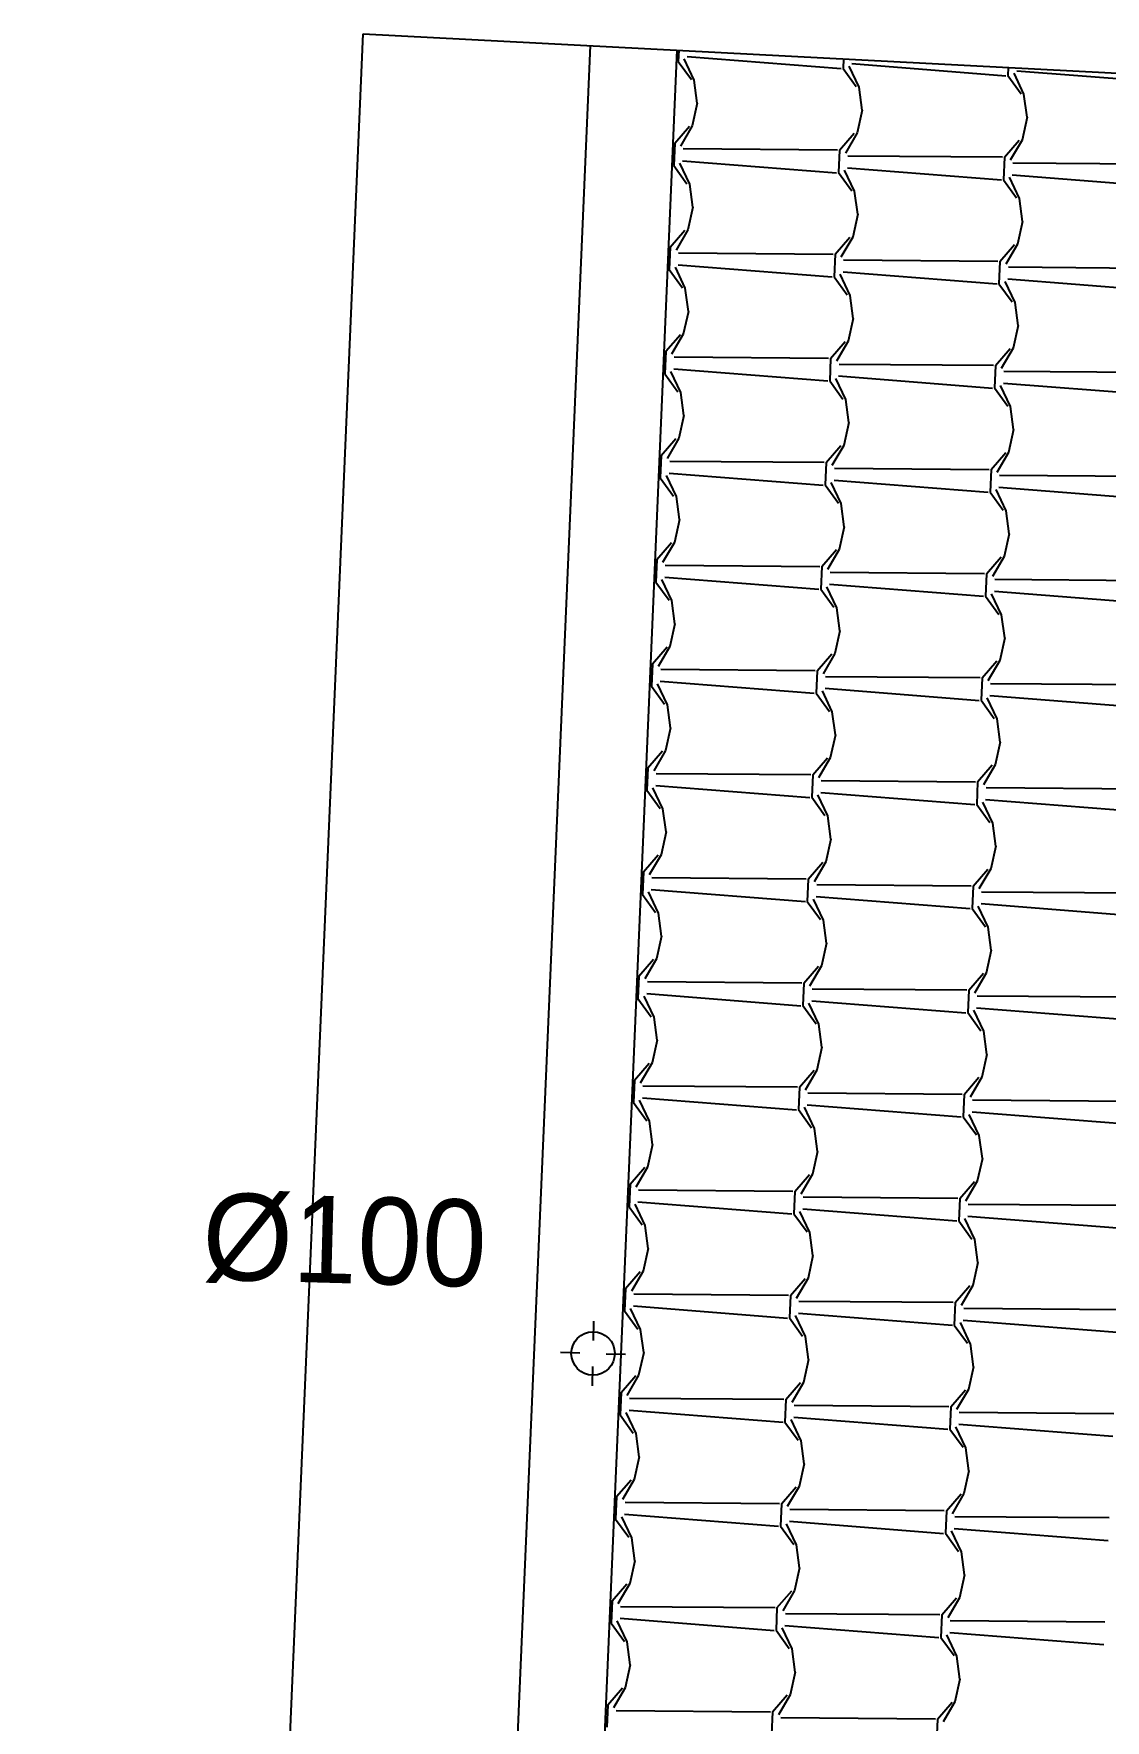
# Model space of a CAD drawing. Extents: x 1037 to 14540, y 1034 to 18285.
# Drawn here: x 6013.7 to 6260.4, y 3676.3 to 4064.7 of the extents above; entities that cross this region are included whole.
import ezdxf

# ---------------------------------------------------------------- set-up
doc = ezdxf.new("R2010")
doc.units = 0
doc.header["$LTSCALE"] = 100
doc.header["$MEASUREMENT"] = 0
doc.layers.get('0').update_dxf_attribs({"color": 240, "linetype": 'CONTINUOUS'})
for name, color, linetype in [('proiezioni', 252, 'CONTINUOUS'), ('retini copertura', 32, 'CONTINUOUS'), ('testi di progetto', 7, 'CONTINUOUS')]:
    doc.layers.add(name, color=color, linetype=linetype)
doc.styles.add('GREEKS', font='greeks')

# ---------------------------------------------------------------- blocks, each defined once
blk = doc.blocks.new('*X1855')
at = {"color": 0}
for p, q in [((8.2278, 40.5958), (8.2267, 40.57)), ((8.2267, 40.57), (8.257, 40.5282)), ((8.2636, 40.5271), (8.2407, 40.5756)), ((8.2471, 40.5812), (8.6018, 40.5535)), ((8.6073, 40.576), (8.6063, 40.5538)), ((8.6063, 40.5538), (8.6367, 40.5119)), ((8.6433, 40.5108), (8.6203, 40.5593)), ((8.6268, 40.5649), (8.9814, 40.5372)), ((8.9868, 40.5562), (8.986, 40.5375)), ((9.0064, 40.5486), (9.3611, 40.5209)), ((8.2706, 40.4739), (8.2636, 40.5271)), ((8.6503, 40.4576), (8.6433, 40.5108)), ((8.986, 40.5375), (9.0163, 40.4956)), ((9.0229, 40.4945), (9, 40.543)), ((8.2706, 40.4739), (8.2591, 40.4216)), ((9.03, 40.4413), (9.0229, 40.4945)), ((8.6503, 40.4576), (8.6388, 40.4053)), ((9.03, 40.4413), (9.0184, 40.389)), ((8.2186, 40.3819), (8.2524, 40.4211)), ((8.2591, 40.4216), (8.2321, 40.3752)), ((8.5983, 40.3656), (8.6321, 40.4048)), ((8.6387, 40.4053), (8.6117, 40.3589)), ((8.2186, 40.3819), (8.2164, 40.3303)), ((8.238, 40.3691), (8.5937, 40.3663)), ((8.5983, 40.3656), (8.5961, 40.314)), ((8.9779, 40.3494), (9.0117, 40.3885)), ((9.0184, 40.389), (8.9914, 40.3426)), ((8.2164, 40.3303), (8.2467, 40.2884)), ((8.2533, 40.2873), (8.2304, 40.3358)), ((8.2368, 40.3414), (8.5915, 40.3137)), ((8.633, 40.271), (8.61, 40.3195)), ((8.6165, 40.3251), (8.9711, 40.2974)), ((8.6177, 40.3528), (8.9734, 40.35)), ((8.9779, 40.3494), (8.9757, 40.2977)), ((8.9973, 40.3365), (9.353, 40.3337)), ((8.2604, 40.2341), (8.2533, 40.2873)), ((8.5961, 40.314), (8.6264, 40.2721)), ((8.9757, 40.2977), (9.006, 40.2558)), ((9.0126, 40.2547), (8.9897, 40.3032)), ((8.9961, 40.3088), (9.3508, 40.2811)), ((8.64, 40.2179), (8.633, 40.271)), ((9.0197, 40.2016), (9.0126, 40.2547)), ((8.2604, 40.2341), (8.2488, 40.1818)), ((8.64, 40.2179), (8.6285, 40.1655)), ((9.0197, 40.2016), (9.0081, 40.1492)), ((8.2083, 40.1422), (8.2421, 40.1813)), ((8.2488, 40.1818), (8.2218, 40.1355)), ((8.588, 40.1259), (8.6218, 40.165)), ((8.6285, 40.1655), (8.6014, 40.1192)), ((8.2083, 40.1422), (8.2061, 40.0905)), ((8.2277, 40.1293), (8.5834, 40.1265)), ((8.588, 40.1259), (8.5858, 40.0742)), ((8.9676, 40.1096), (9.0014, 40.1487)), ((9.0081, 40.1492), (8.9811, 40.1029)), ((8.2061, 40.0905), (8.2364, 40.0486)), ((8.243, 40.0475), (8.2201, 40.096)), ((8.2266, 40.1017), (8.5812, 40.074)), ((8.6062, 40.0854), (8.9609, 40.0577)), ((8.6074, 40.113), (8.9631, 40.1102)), ((8.9676, 40.1096), (8.9654, 40.0579)), ((8.987, 40.0967), (9.3427, 40.0939)), ((8.2501, 39.9944), (8.243, 40.0475)), ((8.5858, 40.0742), (8.6161, 40.0323)), ((8.6227, 40.0313), (8.5997, 40.0797)), ((8.9654, 40.0579), (8.9958, 40.016)), ((9.0023, 40.015), (8.9794, 40.0634)), ((8.9859, 40.0691), (9.3405, 40.0414)), ((8.6297, 39.9781), (8.6227, 40.0313)), ((9.0094, 39.9618), (9.0024, 40.015)), ((8.2501, 39.9944), (8.2385, 39.942)), ((8.6297, 39.9781), (8.6182, 39.9257)), ((8.198, 39.9024), (8.2319, 39.9415)), ((8.2385, 39.942), (8.2115, 39.8957)), ((9.0094, 39.9618), (8.9978, 39.9094)), ((8.198, 39.9024), (8.1958, 39.8507)), ((8.2174, 39.8895), (8.5731, 39.8867)), ((8.5777, 39.8861), (8.6115, 39.9252)), ((8.6182, 39.9257), (8.5911, 39.8794)), ((8.9573, 39.8698), (8.9912, 39.9089)), ((8.9978, 39.9094), (8.9708, 39.8631)), ((8.1958, 39.8507), (8.2262, 39.8088)), ((8.2328, 39.8078), (8.2098, 39.8562)), ((8.2163, 39.8619), (8.5709, 39.8342)), ((8.5777, 39.8861), (8.5755, 39.8344)), ((8.5971, 39.8732), (8.9528, 39.8704)), ((8.9573, 39.8698), (8.9551, 39.8181)), ((8.9767, 39.8569), (9.3324, 39.8541)), ((8.5755, 39.8344), (8.6058, 39.7925)), ((8.6124, 39.7915), (8.5894, 39.8399)), ((8.5959, 39.8456), (8.9506, 39.8179)), ((8.9551, 39.8181), (8.9855, 39.7762)), ((8.9921, 39.7752), (8.9691, 39.8236)), ((8.9756, 39.8293), (9.3302, 39.8016)), ((8.2398, 39.7546), (8.2328, 39.8078)), ((8.6194, 39.7383), (8.6124, 39.7915)), ((8.9991, 39.722), (8.9921, 39.7752)), ((8.2398, 39.7546), (8.2282, 39.7022)), ((8.6194, 39.7383), (8.6079, 39.6859)), ((8.1878, 39.6626), (8.2216, 39.7017)), ((8.2282, 39.7022), (8.2012, 39.6559)), ((8.9991, 39.722), (8.9875, 39.6696)), ((8.1878, 39.6626), (8.1855, 39.6109)), ((8.5674, 39.6463), (8.6012, 39.6854)), ((8.6079, 39.6859), (8.5808, 39.6396)), ((8.9471, 39.63), (8.9809, 39.6691)), ((8.9875, 39.6696), (8.9605, 39.6233)), ((8.2225, 39.568), (8.1995, 39.6165)), ((8.206, 39.6221), (8.5606, 39.5944)), ((8.2071, 39.6497), (8.5629, 39.6469)), ((8.5674, 39.6463), (8.5652, 39.5946)), ((8.5868, 39.6334), (8.9425, 39.6306)), ((8.9471, 39.63), (8.9448, 39.5783)), ((8.9664, 39.6171), (9.3222, 39.6144)), ((8.1855, 39.6109), (8.2159, 39.569)), ((8.5652, 39.5946), (8.5955, 39.5527)), ((8.6021, 39.5517), (8.5791, 39.6002)), ((8.5856, 39.6058), (8.9403, 39.5781)), ((8.9448, 39.5783), (8.9752, 39.5365)), ((8.9818, 39.5354), (8.9588, 39.5839)), ((8.9653, 39.5895), (9.3199, 39.5618)), ((8.2295, 39.5148), (8.2225, 39.568)), ((8.6091, 39.4985), (8.6021, 39.5517)), ((8.2295, 39.5148), (8.2179, 39.4624)), ((8.9888, 39.4822), (8.9818, 39.5354)), ((8.1775, 39.4228), (8.2113, 39.462)), ((8.2179, 39.4624), (8.1909, 39.4161)), ((8.6091, 39.4985), (8.5976, 39.4461)), ((8.9888, 39.4822), (8.9772, 39.4298)), ((8.1775, 39.4228), (8.1752, 39.3711)), ((8.5571, 39.4065), (8.5909, 39.4457)), ((8.5976, 39.4461), (8.5705, 39.3998)), ((8.9368, 39.3902), (8.9706, 39.4294)), ((8.9772, 39.4299), (8.9502, 39.3835)), ((8.1968, 39.4099), (8.5526, 39.4072)), ((8.5571, 39.4065), (8.5549, 39.3549)), ((8.5765, 39.3937), (8.9322, 39.3909)), ((8.9368, 39.3902), (8.9345, 39.3386)), ((8.1752, 39.3711), (8.2056, 39.3293)), ((8.2122, 39.3282), (8.1892, 39.3767)), ((8.1957, 39.3823), (8.5503, 39.3546)), ((8.5549, 39.3549), (8.5852, 39.313)), ((8.5918, 39.3119), (8.5689, 39.3604)), ((8.5753, 39.366), (8.93, 39.3383)), ((8.955, 39.3497), (9.3096, 39.322)), ((8.9561, 39.3774), (9.3119, 39.3746)), ((8.2192, 39.275), (8.2122, 39.3282)), ((8.5988, 39.2587), (8.5918, 39.3119)), ((8.9345, 39.3386), (8.9649, 39.2967)), ((8.9715, 39.2956), (8.9485, 39.3441)), ((8.2192, 39.275), (8.2076, 39.2227)), ((8.9785, 39.2424), (8.9715, 39.2956)), ((8.5989, 39.2587), (8.5873, 39.2064)), ((8.9785, 39.2424), (8.967, 39.1901)), ((8.1672, 39.183), (8.201, 39.2222)), ((8.2076, 39.2227), (8.1806, 39.1763)), ((8.5468, 39.1667), (8.5806, 39.2059)), ((8.5873, 39.2064), (8.5603, 39.16)), ((8.9265, 39.1505), (8.9603, 39.1896)), ((8.967, 39.1901), (8.9399, 39.1438)), ((8.1672, 39.183), (8.165, 39.1314)), ((8.1865, 39.1702), (8.5423, 39.1674)), ((8.5468, 39.1667), (8.5446, 39.1151)), ((8.5662, 39.1539), (8.9219, 39.1511)), ((8.9265, 39.1505), (8.9243, 39.0988)), ((8.165, 39.1314), (8.1953, 39.0895)), ((8.2019, 39.0884), (8.1789, 39.1369)), ((8.1854, 39.1425), (8.5401, 39.1148)), ((8.5446, 39.1151), (8.5749, 39.0732)), ((8.5815, 39.0721), (8.5586, 39.1206)), ((8.5651, 39.1263), (8.9197, 39.0986)), ((8.9458, 39.1376), (9.3016, 39.1348)), ((8.2089, 39.0353), (8.2019, 39.0884)), ((8.9243, 39.0988), (8.9546, 39.0569)), ((8.9612, 39.0558), (8.9382, 39.1043)), ((8.9447, 39.11), (9.2994, 39.0823)), ((8.2089, 39.0353), (8.1974, 38.9829)), ((8.5886, 39.019), (8.5815, 39.0721)), ((8.9682, 39.0027), (8.9612, 39.0558)), ((8.5886, 39.019), (8.577, 38.9666)), ((8.9682, 39.0027), (8.9567, 38.9503)), ((8.1569, 38.9433), (8.1907, 38.9824)), ((8.1974, 38.9829), (8.1703, 38.9366)), ((8.5365, 38.927), (8.5703, 38.9661)), ((8.577, 38.9666), (8.55, 38.9203)), ((8.1569, 38.9433), (8.1547, 38.8916)), ((8.1762, 38.9304), (8.532, 38.9276)), ((8.5365, 38.927), (8.5343, 38.8753)), ((8.9162, 38.9107), (8.95, 38.9498)), ((8.9567, 38.9503), (8.9296, 38.904)), ((8.1547, 38.8916), (8.185, 38.8497)), ((8.1916, 38.8487), (8.1686, 38.8971)), ((8.1751, 38.9028), (8.5298, 38.8751)), ((8.5712, 38.8324), (8.5483, 38.8808)), ((8.5548, 38.8865), (8.9094, 38.8588)), ((8.5559, 38.9141), (8.9116, 38.9113)), ((8.9162, 38.9107), (8.914, 38.859)), ((8.9355, 38.8978), (9.2913, 38.895)), ((8.1986, 38.7955), (8.1916, 38.8486)), ((8.5343, 38.8753), (8.5646, 38.8334)), ((8.914, 38.859), (8.9443, 38.8171)), ((8.9509, 38.8161), (8.9279, 38.8645)), ((8.9344, 38.8702), (9.2891, 38.8425)), ((8.5783, 38.7792), (8.5712, 38.8324)), ((8.9579, 38.7629), (8.9509, 38.8161)), ((8.1986, 38.7955), (8.1871, 38.7431)), ((8.5783, 38.7792), (8.5667, 38.7268)), ((8.9579, 38.7629), (8.9464, 38.7105)), ((8.1466, 38.7035), (8.1804, 38.7426)), ((8.1871, 38.7431), (8.16, 38.6968)), ((8.5262, 38.6872), (8.5601, 38.7263)), ((8.5667, 38.7268), (8.5397, 38.6805)), ((8.1466, 38.7035), (8.1444, 38.6518)), ((8.1659, 38.6906), (8.5217, 38.6878)), ((8.5262, 38.6872), (8.524, 38.6355)), ((8.9059, 38.6709), (8.9397, 38.71)), ((8.9464, 38.7105), (8.9193, 38.6642)), ((8.1444, 38.6518), (8.1747, 38.6099)), ((8.1813, 38.6089), (8.1583, 38.6573)), ((8.1648, 38.663), (8.5195, 38.6353)), ((8.5445, 38.6467), (8.8991, 38.619)), ((8.5456, 38.6743), (8.9013, 38.6715)), ((8.9059, 38.6709), (8.9037, 38.6192)), ((8.9252, 38.658), (9.281, 38.6552)), ((8.1883, 38.5557), (8.1813, 38.6089)), ((8.524, 38.6355), (8.5544, 38.5936)), ((8.561, 38.5926), (8.538, 38.641)), ((8.9037, 38.6192), (8.934, 38.5773)), ((8.9406, 38.5763), (8.9176, 38.6247)), ((8.9241, 38.6304), (9.2788, 38.6027)), ((8.568, 38.5394), (8.561, 38.5926)), ((8.9476, 38.5231), (8.9406, 38.5763)), ((8.1883, 38.5557), (8.1768, 38.5033)), ((8.568, 38.5394), (8.5564, 38.487)), ((8.1363, 38.4637), (8.1701, 38.5028)), ((8.1768, 38.5033), (8.1497, 38.457)), ((8.9476, 38.5231), (8.9361, 38.4707)), ((8.1363, 38.4637), (8.1341, 38.412)), ((8.516, 38.4474), (8.5498, 38.4865)), ((8.5564, 38.487), (8.5294, 38.4407)), ((8.8956, 38.4311), (8.9294, 38.4703)), ((8.9361, 38.4707), (8.909, 38.4244)), ((8.171, 38.3691), (8.148, 38.4176)), ((8.1546, 38.4232), (8.5092, 38.3955)), ((8.1557, 38.4508), (8.5114, 38.4481)), ((8.516, 38.4474), (8.5137, 38.3957)), ((8.5353, 38.4345), (8.891, 38.4318)), ((8.8956, 38.4311), (8.8934, 38.3794)), ((8.915, 38.4183), (9.2707, 38.4155)), ((8.1341, 38.412), (8.1644, 38.3701)), ((8.5137, 38.3957), (8.5441, 38.3538)), ((8.5507, 38.3528), (8.5277, 38.4013)), ((8.5342, 38.4069), (8.8889, 38.3792)), ((8.8934, 38.3794), (8.9237, 38.3376)), ((8.9303, 38.3365), (8.9073, 38.385)), ((8.9139, 38.3906), (9.2685, 38.3629)), ((8.178, 38.3159), (8.171, 38.3691)), ((8.5577, 38.2996), (8.5507, 38.3528)), ((8.9373, 38.2833), (8.9303, 38.3365)), ((8.178, 38.3159), (8.1665, 38.2635)), ((8.5577, 38.2996), (8.5461, 38.2472)), ((8.126, 38.2239), (8.1598, 38.2631)), ((8.1665, 38.2635), (8.1394, 38.2172)), ((8.9373, 38.2833), (8.9258, 38.2309)), ((8.126, 38.2239), (8.1238, 38.1722)), ((8.5057, 38.2076), (8.5395, 38.2468)), ((8.5461, 38.2472), (8.5191, 38.2009)), ((8.8853, 38.1913), (8.9191, 38.2305)), ((8.9258, 38.231), (8.8987, 38.1846)), ((8.1443, 38.1834), (8.4989, 38.1557)), ((8.1454, 38.2111), (8.5011, 38.2083)), ((8.5057, 38.2076), (8.5034, 38.156)), ((8.525, 38.1948), (8.8807, 38.192)), ((8.8853, 38.1913), (8.8831, 38.1397)), ((8.1238, 38.1722), (8.1541, 38.1304)), ((8.1607, 38.1293), (8.1377, 38.1778)), ((8.5034, 38.156), (8.5338, 38.1141)), ((8.5404, 38.113), (8.5174, 38.1615)), ((8.5239, 38.1671), (8.8786, 38.1394)), ((8.92, 38.0967), (8.8971, 38.1452)), ((8.9036, 38.1509), (9.2582, 38.1231)), ((8.9047, 38.1785), (9.2604, 38.1757)), ((8.1677, 38.0761), (8.1607, 38.1293)), ((8.5474, 38.0598), (8.5404, 38.113)), ((8.8831, 38.1397), (8.9134, 38.0978)), ((8.1677, 38.0761), (8.1562, 38.0238)), ((8.9271, 38.0436), (8.92, 38.0967)), ((8.5474, 38.0598), (8.5359, 38.0075)), ((8.9271, 38.0435), (8.9155, 37.9912)), ((8.1157, 37.9841), (8.1495, 38.0233)), ((8.1562, 38.0238), (8.1292, 37.9774)), ((8.4954, 37.9678), (8.5292, 38.007)), ((8.5359, 38.0075), (8.5088, 37.9612)), ((8.875, 37.9516), (8.9088, 37.9907)), ((8.9155, 37.9912), (8.8885, 37.9449)), ((8.1157, 37.9841), (8.1135, 37.9325)), ((8.1351, 37.9713), (8.4908, 37.9685)), ((8.4954, 37.9679), (8.4932, 37.9162)), ((8.5147, 37.955), (8.8704, 37.9522)), ((8.875, 37.9516), (8.8728, 37.8999)), ((8.1135, 37.9325), (8.1438, 37.8906)), ((8.1504, 37.8895), (8.1275, 37.938)), ((8.134, 37.9437), (8.4886, 37.916)), ((8.4932, 37.9162), (8.5235, 37.8743)), ((8.5301, 37.8732), (8.5071, 37.9217)), ((8.5136, 37.9274), (8.8683, 37.8997)), ((8.8933, 37.9111), (9.2479, 37.8834)), ((8.8944, 37.9387), (9.2501, 37.9359)), ((8.1575, 37.8364), (8.1504, 37.8895)), ((8.5371, 37.8201), (8.5301, 37.8732)), ((8.8728, 37.8999), (8.9031, 37.858)), ((8.9097, 37.8569), (8.8868, 37.9054)), ((8.1575, 37.8364), (8.1459, 37.784)), ((8.9168, 37.8038), (8.9097, 37.8569)), ((8.5371, 37.8201), (8.5256, 37.7677)), ((8.9168, 37.8038), (8.9052, 37.7514)), ((8.1054, 37.7444), (8.1392, 37.7835)), ((8.1459, 37.784), (8.1189, 37.7377)), ((8.4851, 37.7281), (8.5189, 37.7672)), ((8.5256, 37.7677), (8.4985, 37.7214)), ((8.1054, 37.7444), (8.1032, 37.6927)), ((8.1248, 37.7315), (8.4805, 37.7287)), ((8.4851, 37.7281), (8.4829, 37.6764)), ((8.5044, 37.7152), (8.8601, 37.7124)), ((8.8647, 37.7118), (8.8985, 37.7509)), ((8.9052, 37.7514), (8.8782, 37.7051)), ((8.1032, 37.6927), (8.1335, 37.6508)), ((8.1401, 37.6498), (8.1172, 37.6982)), ((8.1237, 37.7039), (8.4784, 37.6762)), ((8.4829, 37.6764), (8.5132, 37.6345)), ((8.5198, 37.6335), (8.4968, 37.6819)), ((8.5034, 37.6876), (8.858, 37.6599)), ((8.8647, 37.7118), (8.8625, 37.6601)), ((8.8841, 37.6989), (9.2398, 37.6961)), ((8.1472, 37.5966), (8.1401, 37.6498)), ((8.8625, 37.6601), (8.8928, 37.6182)), ((8.8994, 37.6172), (8.8765, 37.6656)), ((8.883, 37.6713), (9.2377, 37.6436)), ((8.5268, 37.5803), (8.5198, 37.6335)), ((8.9065, 37.564), (8.8995, 37.6172)), ((8.1472, 37.5966), (8.1356, 37.5442)), ((8.5268, 37.5803), (8.5153, 37.5279)), ((8.9065, 37.564), (8.8949, 37.5116)), ((8.0951, 37.5046), (8.129, 37.5437)), ((8.1356, 37.5442), (8.1086, 37.4979)), ((8.4748, 37.4883), (8.5086, 37.5274)), ((8.5153, 37.5279), (8.4882, 37.4816)), ((8.0951, 37.5046), (8.0929, 37.4529)), ((8.1145, 37.4917), (8.4702, 37.489)), ((8.4748, 37.4883), (8.4726, 37.4366)), ((8.8544, 37.472), (8.8883, 37.5111)), ((8.8949, 37.5116), (8.8679, 37.4653)), ((8.0929, 37.4529), (8.1233, 37.411)), ((8.1299, 37.41), (8.1069, 37.4584)), ((8.1134, 37.4641), (8.4681, 37.4364)), ((8.5095, 37.3937), (8.4865, 37.4421)), ((8.4931, 37.4478), (8.8477, 37.4201)), ((8.4941, 37.4754), (8.8498, 37.4727)), ((8.8544, 37.472), (8.8522, 37.4203)), ((8.8738, 37.4591), (9.2295, 37.4564)), ((8.1369, 37.3568), (8.1299, 37.41)), ((8.4726, 37.4366), (8.5029, 37.3947)), ((8.8522, 37.4203), (8.8826, 37.3784)), ((8.8892, 37.3774), (8.8662, 37.4259)), ((8.8727, 37.4315), (9.2274, 37.4038)), ((8.5165, 37.3405), (8.5095, 37.3937)), ((8.8962, 37.3242), (8.8892, 37.3774)), ((8.1369, 37.3568), (8.1253, 37.3044)), ((8.5165, 37.3405), (8.505, 37.2881)), ((8.0849, 37.2648), (8.1187, 37.3039)), ((8.1253, 37.3044), (8.0983, 37.2581)), ((8.4645, 37.2485), (8.4983, 37.2876)), ((8.505, 37.2881), (8.4779, 37.2418)), ((8.8962, 37.3242), (8.8846, 37.2718)), ((8.0849, 37.2648), (8.0826, 37.2131)), ((8.1042, 37.252), (8.4599, 37.2492)), ((8.4645, 37.2485), (8.4623, 37.1968)), ((8.8442, 37.2322), (8.878, 37.2714)), ((8.8846, 37.2718), (8.8576, 37.2255)), ((8.0826, 37.2131), (8.113, 37.1712)), ((8.1196, 37.1702), (8.0966, 37.2187)), ((8.1031, 37.2243), (8.4578, 37.1966)), ((8.4838, 37.2357), (8.8395, 37.2329)), ((8.8442, 37.2322), (8.8419, 37.1805)), ((8.8635, 37.2194), (9.2192, 37.2166)), ((8.1266, 37.117), (8.1196, 37.1702)), ((8.4623, 37.1968), (8.4926, 37.1549)), ((8.4992, 37.1539), (8.4762, 37.2024)), ((8.4828, 37.208), (8.8374, 37.1803)), ((8.8419, 37.1805), (8.8723, 37.1387)), ((8.8789, 37.1376), (8.8559, 37.1861)), ((8.8624, 37.1917), (9.2171, 37.164)), ((8.5062, 37.1007), (8.4992, 37.1539)), ((8.8859, 37.0844), (8.8789, 37.1376)), ((8.1266, 37.117), (8.115, 37.0646)), ((8.5062, 37.1007), (8.4947, 37.0483)), ((8.0746, 37.025), (8.1084, 37.0642)), ((8.115, 37.0646), (8.088, 37.0183)), ((8.8859, 37.0844), (8.8743, 37.0321)), ((8.0746, 37.025), (8.0723, 36.9734)), ((8.4542, 37.0087), (8.488, 37.0479)), ((8.4947, 37.0484), (8.4676, 37.002)), ((8.8339, 36.9924), (8.8677, 37.0316)), ((8.8743, 37.0321), (8.8473, 36.9857)), ((8.1093, 36.9304), (8.0863, 36.9789)), ((8.0929, 36.9846), (8.4475, 36.9568)), ((8.0939, 37.0122), (8.4496, 37.0094)), ((8.4542, 37.0087), (8.452, 36.9571)), ((8.4735, 36.9959), (8.8293, 36.9931)), ((8.8339, 36.9924), (8.8316, 36.9408)), ((8.8532, 36.9796), (9.2089, 36.9768)), ((8.0723, 36.9734), (8.1027, 36.9315)), ((8.452, 36.9571), (8.4823, 36.9152)), ((8.4889, 36.9141), (8.4659, 36.9626)), ((8.4725, 36.9683), (8.8272, 36.9406)), ((8.8316, 36.9408), (8.862, 36.8989)), ((8.8686, 36.8978), (8.8456, 36.9463)), ((8.8522, 36.952), (9.2068, 36.9243)), ((8.1163, 36.8772), (8.1093, 36.9304)), ((8.4959, 36.8609), (8.4889, 36.9141)), ((8.8756, 36.8447), (8.8686, 36.8978)), ((8.1163, 36.8772), (8.1047, 36.8249)), ((8.496, 36.8609), (8.4844, 36.8086)), ((8.0643, 36.7852), (8.0981, 36.8244)), ((8.1048, 36.8249), (8.0777, 36.7785)), ((8.8756, 36.8447), (8.8641, 36.7923)), ((8.0643, 36.7852), (8.0621, 36.7336)), ((8.4439, 36.769), (8.4777, 36.8081)), ((8.4844, 36.8086), (8.4574, 36.7623)), ((8.8236, 36.7527), (8.8574, 36.7918)), ((8.8641, 36.7923), (8.837, 36.746)), ((8.0836, 36.7724), (8.4393, 36.7696)), ((8.4439, 36.769), (8.4417, 36.7173)), ((8.4632, 36.7561), (8.819, 36.7533)), ((8.8236, 36.7527), (8.8214, 36.701))]:
    blk.add_line(p, q, dxfattribs=at)

msp = doc.modelspace()

# ---------------------------------------------------------------- linework, layer by layer
at = {"layer": 'proiezioni'}
for p, q in [((6013.67, 2296.45), (6089.55, 4064.68)), ((6089.55, 4064.68), (6481.69, 4044.18)), ((6063.99, 2247.38), (6141.87, 4061.94)), ((6083.24, 2229.38), (6161.84, 4060.9))]:
    msp.add_line(p, q, dxfattribs=at)
at = {"layer": 'testi di progetto'}
for p, q in [((6142.54, 3763.77), (6142.66, 3768.22)), ((6139.46, 3760.85), (6135.01, 3760.97)), ((6145.46, 3760.69), (6149.91, 3760.57)), ((6142.38, 3757.77), (6142.26, 3753.32))]:
    msp.add_line(p, q, dxfattribs=at)
msp.add_circle((6142.46, 3760.77), 5, dxfattribs=at)

# ---------------------------------------------------------------- block references
at = {"layer": 'retini copertura', "xscale": 100, "yscale": 100, "zscale": 100}
msp.add_blockref('*X1855', (5339.41, 1.3), dxfattribs=at)

# ---------------------------------------------------------------- texts
at = {"layer": 'testi di progetto', "style": 'GREEKS'}
msp.add_text('%%C100', height=20, rotation=358.4504, dxfattribs=at).set_placement((6052.29, 3777.82))

doc.saveas('drawing.dxf')
